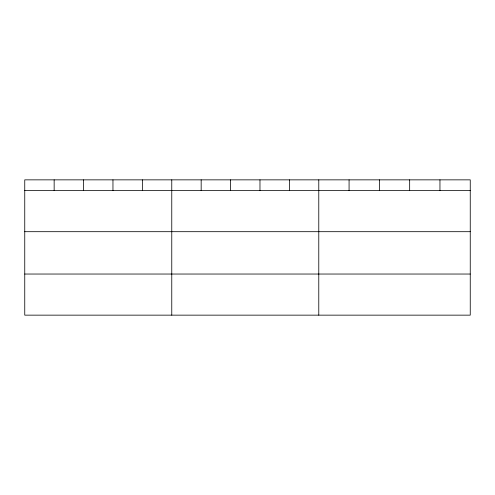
<?xml version="1.0" encoding="UTF-8"?>
<svg xmlns="http://www.w3.org/2000/svg" width="495" height="495" viewBox="0 0 495 495"><rect width="100%" height="100%" fill="white"/><g stroke="black" fill="none" stroke-linecap="round" stroke-linejoin="round"><path stroke-width="0.74" d="M470.25 231.691L470.25 179.852L24.75 179.852L24.75 315.148L470.25 315.148L470.25 231.691L24.75 231.691M24.75 190.587L470.25 190.587M24.75 274.038L470.25 274.038M439.956 179.852L439.956 190.587M409.662 179.852L409.662 190.587M379.368 179.852L379.368 190.587M349.074 179.852L349.074 190.587M318.78 179.852L318.78 315.148M289.377 179.852L289.377 190.587M259.974 179.852L259.974 190.587M230.571 179.852L230.571 190.587M201.168 179.852L201.168 190.587M171.765 179.852L171.765 315.148M142.362 179.852L142.362 190.587M112.959 179.852L112.959 190.587M83.556 179.852L83.556 190.587M54.153 179.852L54.153 190.587"/></g></svg>
